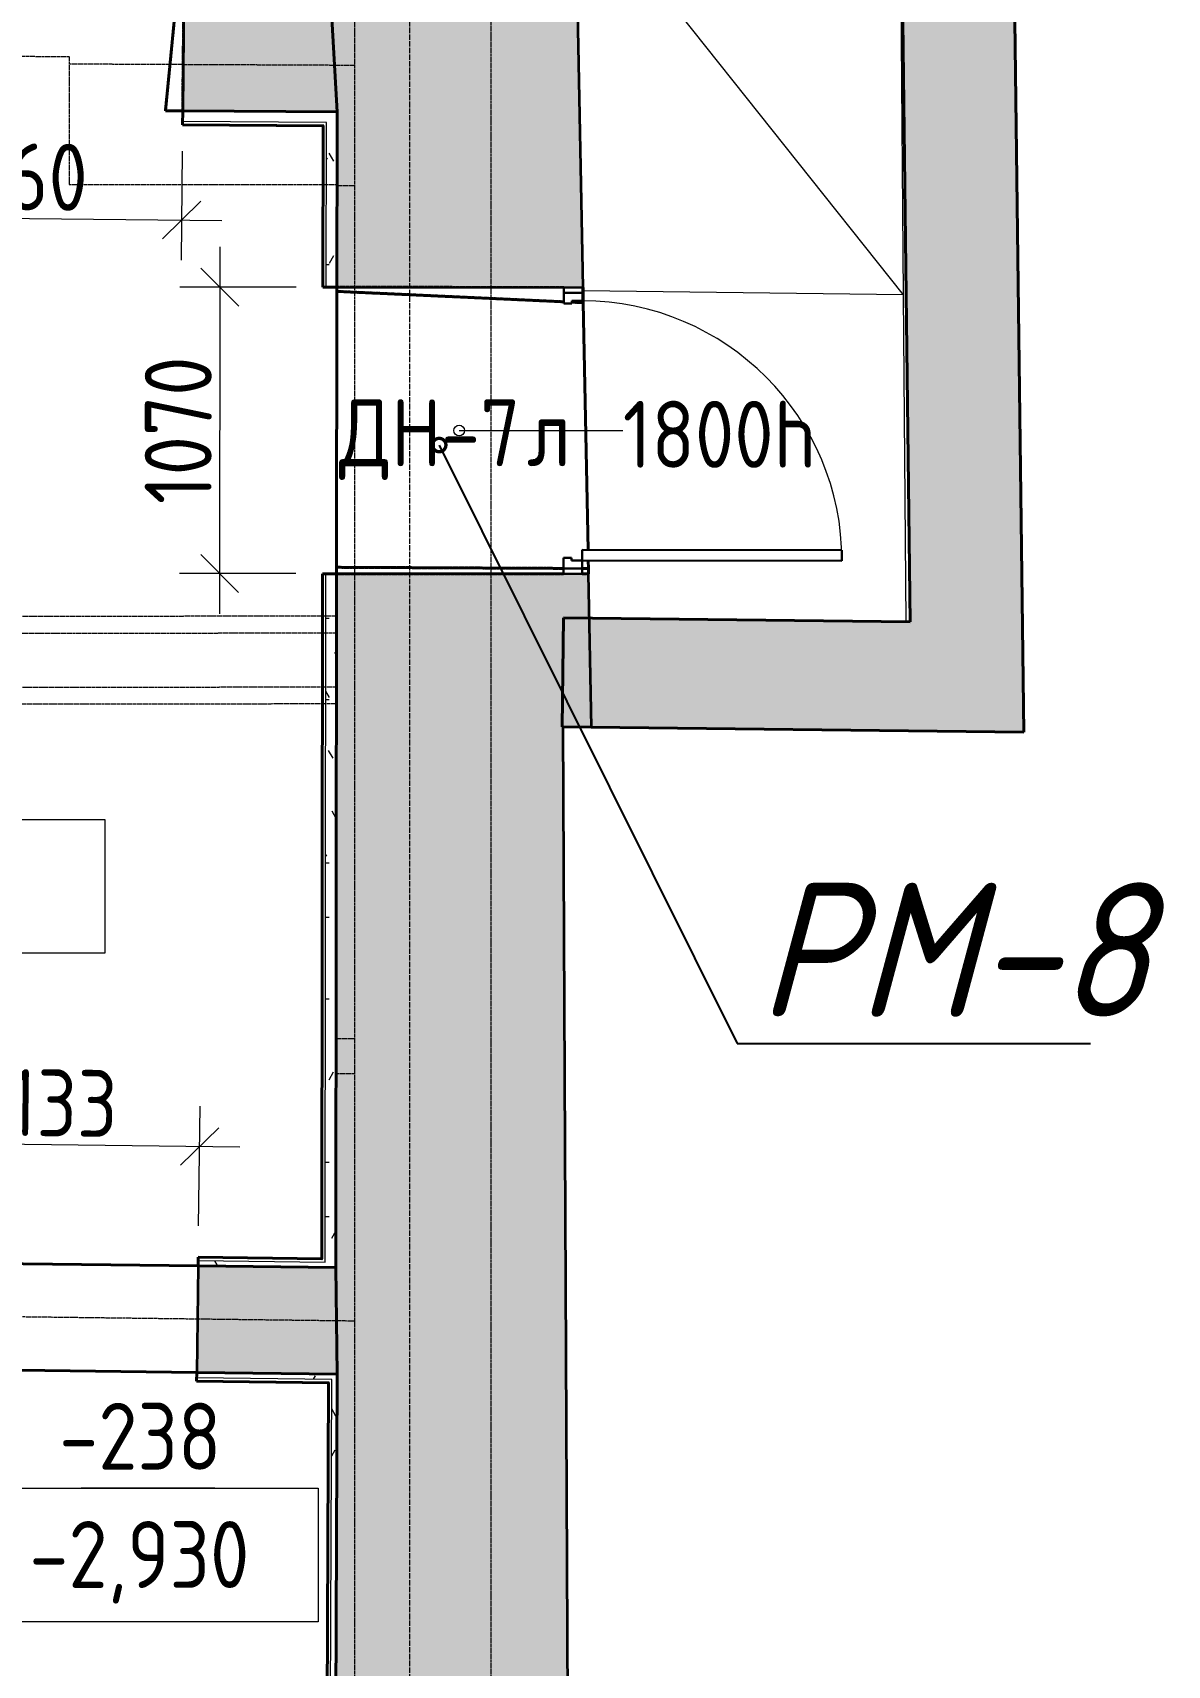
# Model space of a CAD drawing. Header units: millimetres. Extents: x 749182 to 2267578, y 70462 to 311449.
# Drawn here: x 2012697 to 2016934, y 224448 to 230546 of the extents above; entities that cross this region are included whole.
import ezdxf
from ezdxf import colors
from ezdxf.entities.mleader import LeaderData, LeaderLine
from ezdxf.math import Vec2, Vec3

# ---------------------------------------------------------------- set-up
doc = ezdxf.new("R2010")
doc.units = ezdxf.units.MM
for name, pattern in [('ADSK_Линия сетки', [25, 20, -2.5, 0, -2.5]), ('ADSK_Сверху', [4.5, 3, -1.5]), ('ADSK_Снесено', [4.5, 3, -1.5]), ('осеваяX2', [4, 2.5, -0.5, 0.5, -0.5])]:
    doc.linetypes.add(name, pattern=pattern)
doc.layers.get('Defpoints').update_dxf_attribs({"color": 255})
for name, color, linetype, lineweight in [('Аннотация', 7, 'Continuous', 9), ('Двери', 7, 'Continuous', 20), ('Каркас', 7, 'Continuous', 9), ('Марки', 7, 'Continuous', 20), ('Марки дверей', 7, 'Continuous', 20), ('Оси', 165, 'осеваяX2', 13), ('отметки', 7, 'Continuous', 20), ('Перекрытие', 7, 'Continuous', 18), ('Размер', 7, 'Continuous', 13), ('размеры', 7, 'Continuous', 9), ('Стены', 184, 'Continuous', 40), ('Стены внутренние', 7, 'Continuous', 18), ('Стены наружные', 7, 'Continuous', 18), ('Стены разрез', 7, 'Continuous', 35), ('Стены штриховка', 7, 'Continuous', 18)]:
    doc.layers.add(name, color=color, linetype=linetype, lineweight=lineweight)
doc.layers.add('Отметки потолка', color=253, linetype='Continuous')
doc.styles.add('GOST 2.304_new', font='isocpeur.ttf', dxfattribs={"width": 0.9, "oblique": 15})
doc.styles.add('GOST Common', font='GOST_Common.ttf', dxfattribs={"width": 0.9, "height": 350})
doc.styles.add('GOST Common_1', font='GOST_Common.ttf', dxfattribs={"width": 0.9, "height": 250})
doc.dimstyles.new('ADSK_Основной_2_5_мм_Округление_до_1_мм', dxfattribs={"dimscale": 304.8, "dimtxt": 251.428749, "dimasz": 0.463911, "dimexe": 0.492126, "dimexo": 0.492126, "dimgap": 0.098425, "dimtad": 1, "dimdec": 0, "dimdsep": 46, "dimtxsty": 'GOST Common_1', "dimblk1": 'OBLIQUE', "dimblk2": 'OBLIQUE', "dimsah": 1, "dimcen": 0.09, "dimdle": 0.492126, "dimazin": 2, "dimtfac": 1, "dimtdec": 4, "dimtix": 1, "dimtmove": 0, "dimatfit": 3, "dimfxl": 0, "dimtvp": 1, "dimtolj": 1, "dimtzin": 0, "dimlwd": 20, "dimlwe": 20, "dimarcsym": 0})
pattern_1 = [(0, (1958195.05, 210071.62), (406.4, 101.6), [33.528, -271.272, 33.528, -271.272, -1625.6]), (0, (1958195.05, 210071.62), (406.4, 101.6), [-609.6, 33.528, -576.072, 33.528, -271.272, -711.2]), (0, (1958195.05, 210071.62), (406.4, 101.6), [-1524, 33.528, -169.672, 33.528, -474.472]), (120, (1958347.45, 210122.42), (-291.18818, 301.15272), [33.528, -271.272, 33.528, -271.272, -1625.6]), (120, (1958347.45, 210122.42), (-291.18818, 301.15272), [-609.6, 33.528, -576.072, 33.528, -271.272, -711.2]), (120, (1958347.45, 210122.42), (-291.18818, 301.15272), [-1524, 33.528, -169.672, 33.528, -474.472]), (240, (1958398.25, 210325.62), (-115.21182, -402.75272), [33.528, -271.272, 33.528, -271.272, -1625.6]), (240, (1958398.25, 210325.62), (-115.21182, -402.75272), [-609.6, 33.528, -576.072, 33.528, -271.272, -711.2]), (240, (1958398.25, 210325.62), (-115.21182, -402.75272), [-1524, 33.528, -169.672, 33.528, -474.472])]

# ---------------------------------------------------------------- blocks, each defined once
blk = doc.blocks.new('Балки подвала - Балки подвала-787291-00 План подвала')
at = {"layer": 'Каркас', "color": 253, "linetype": 'ADSK_Сверху', "true_color": 0xaaaaaa}
for p, q in [((55636.4, 18295.4), (49844.2, 18288.3)), ((55636.4, 18233), (55636.4, 18295.4)), ((49844.2, 18288.3), (49844.3, 18225.8)), ((49844.3, 18225.8), (55636.4, 18233)), ((49844.3, 18225.8), (49844.5, 18024.1)), ((55636.7, 18031.3), (55636.4, 18233)), ((49844.5, 18024.1), (55636.7, 18031.3)), ((49844.5, 18024.1), (49844.6, 17961.7)), ((55636.8, 17968.8), (55636.7, 18031.3)), ((49844.6, 17961.7), (55636.8, 17968.8))]:
    blk.add_line(p, q, dxfattribs=at)
at = {"layer": 'Каркас', "color": 253, "linetype": 'ADSK_Сверху', "true_color": 0xb2b2b2}
for p, q in [((55636.4, 18295.4), (55636.8, 17968.8)), ((49844.6, 17961.7), (49844.2, 18288.3))]:
    blk.add_line(p, q, dxfattribs=at)
blk = doc.blocks.new('Существующие стены подвал - Существующие стены подвал-614279-00 План подвала')
at = {"layer": 'Стены', "true_color": 0xc0c0c0}
h = blk.add_hatch(color=9, dxfattribs=at)
h.paths.add_polyline_path([(56529.9, 8243.7), (56521.9, 9891.6), (55614.7, 9887.2), (55611.4, 9124.2), (54267.7, 9129.7), (54267.1, 9158.6), (49024.4, 9158.6), (49024.4, 8259.7), (51104.6, 8255.3)])
h.paths.add_polyline_path([(55620.1, 11120.2), (56515.8, 11124.6), (56510.3, 12254.8), (55625.1, 12250.4), (55622.3, 11614.6)])
h.paths.add_polyline_path([(55630.5, 13483.5), (56504.2, 13487.8), (56482.7, 17882.1), (56479.3, 17884.3), (56484.1, 18289.1), (56581.1, 18289.1), (56577.9, 18453), (55636.9, 18454), (55634.2, 15862.2), (55639.2, 15463.8), (55633.9, 14274.6)])
h.paths.add_polyline_path([(56557.2, 19523), (56527.9, 21035.6), (56386.8, 21035.6), (56386.5, 21235.8), (56383.9, 21235.8), (56375.1, 23760.7), (56319.5, 23761.6), (56287.6, 28354.9), (56256.8, 36643.2), (56224.2, 43936.9), (48463.8, 43935.7), (48463.9, 43053.1), (55489.3, 43061.9), (55489.3, 40730.4), (55505.9, 37127.7), (55501.3, 36571.4), (55555.6, 28934.4), (55560, 28902.8), (55597.8, 28902.4), (55600, 28900.7), (55598.8, 28652.4), (55594.7, 28648.4), (55598.8, 28619.1), (55592.1, 20992.7), (55638.7, 20178.5), (55638.7, 19524), (56555.3, 19523)])
h.paths.add_polyline_path([(39393.4, 20201.7), (42161.7, 20230.9), (42716.1, 20254.9), (46306.8, 20252.4), (46773.4, 21064.2), (46669.7, 25898.2), (45913.1, 25900.5), (45930.2, 21076.8), (41376.5, 21087.9), (41376.1, 20955.6), (40178.1, 20958.6), (40178.1, 21091.2), (38511, 21094.3), (38521, 20373.6), (39393.4, 20368.1), (39393.4, 20230.7)])
h.paths.add_polyline_path([(18977.5, 20357.5), (18995.8, 20697.6), (18995.8, 21071.6), (18965.8, 21071.6), (18965.8, 20652.5), (18455.8, 20408.6), (18495.2, 20367.6), (18965.8, 20357.7)])
h.paths.add_polyline_path([(18424, 20369.1), (18455.8, 20408.6), (18455.8, 21072.6), (10754.2, 21086.2), (10745.7, 20457.8), (11345.8, 20457.8), (18045.3, 20377.1), (18211.4, 20373.6)])
h.paths.add_polyline_path([(37360, 20380.9), (37354.8, 21098.2), (30807, 21114.6), (30787, 20709.4), (30787, 20839.4), (30777, 20701.8), (30787.2, 20395.3), (34405.1, 20387.9), (35898.2, 20390.1), (37359.7, 20380.9)])
h.paths.add_polyline_path([(46613, 28542.5), (46612.9, 28546.1), (46607.5, 28863.4), (46597, 32746.9), (46594.2, 32921.9), (46603.3, 32922), (46599.4, 34522.4), (45850, 34541.9), (45850, 34540.6), (45780, 34540.4), (45780, 34543.7), (45778.3, 34543.8), (45781.2, 30723), (45896.1, 30722.1), (45903.8, 28546.1), (46608.3, 28542.6)])
h.paths.add_polyline_path([(45777.6, 35501.1), (45777.7, 35501.2), (45778.6, 35510.4), (45847.6, 35510.6), (45847.7, 35502.9), (46596.9, 35522.5), (46594.2, 36634.1), (46597.1, 37232.1), (46589.8, 43050.7), (47467.9, 43051.8), (47467.8, 43935.5), (45825.2, 43935.3), (45871.2, 35688.5), (45777.4, 35688), (45777.6, 35511.4)])
h = blk.add_hatch(color=9, dxfattribs=at)
h.paths.add_polyline_path([(49329.7, 9158.6), (49871.2, 9158.6), (49875.6, 14294.9), (49329, 14292.9), (49340.7, 13116.9), (46823.6, 13096.8), (46825.5, 14679.6), (46270, 14679.6), (46224.6, 13092), (42727.9, 13086.3), (42730.1, 14665.6), (42185, 14665.6), (42201.5, 12893.6), (40707.4, 12828.9), (40703.8, 13065.5), (39413.6, 13045.8), (39406.3, 14749.4), (38599.2, 14751.8), (38614.8, 13626), (37409.2, 13633.4), (37378.7, 17812.6), (35269.2, 17807.6), (35269.9, 17507.6), (36952, 17511.6), (36985, 12975.8), (38529.6, 12970.2), (38529.6, 12441.4), (46543.8, 12521.2), (49329.7, 12548.5), (49324.4, 9158.6)])
h.paths.add_polyline_path([(49318.4, 15362.9), (49867.2, 15364.9), (49864.2, 15536.8), (53981.4, 15484.8), (53986.4, 15882.7), (49849.9, 15934.4), (49839.1, 20218.7), (53802.2, 20191.2), (53810.6, 21022.2), (49714.8, 21049.2), (49721.2, 23288.6), (49158.9, 23290.2), (49152.9, 21045.6), (48898.2, 21047.6), (48891, 20225.9), (49309.9, 20222.2), (49309.5, 19594.6), (49307.4, 15912.3), (49314.2, 15912.3), (49314.4, 15769), (49318.4, 15363.6)])
h.paths.add_polyline_path([(55639.2, 15463.8), (55634.2, 15862.2), (55119.6, 15868.6), (55114.6, 15470.4), (55634.2, 15463.9)])
h.paths.add_polyline_path([(46826.8, 15715.6), (46826.7, 15765.4), (46818.2, 15765.4), (46818, 15915.1), (46843.2, 20243.8), (47195.9, 20240.7), (47203.1, 21060.8), (46773.4, 21064.2), (46306.8, 20252.3), (46284.7, 15923), (46302, 15923), (46301.1, 15765.4), (46299.7, 15715.6), (46826.1, 15715.6)])
h.paths.add_polyline_path([(42721, 15724.6), (42731.6, 15724.6), (42731.5, 15794.1), (42720.7, 15794.1), (42720.6, 16269.6), (42716.1, 20254.9), (42157, 20230.7), (42162.3, 16051.8), (42173.5, 15889.7), (42175, 15724.6), (42720.7, 15724.6)])
h.paths.add_polyline_path([(39401.8, 15799.5), (39401.8, 15904.1), (39405.7, 16051.8), (39393.4, 20368.1), (38521, 20373.6), (38585.5, 15803.5), (38603.2, 15801.8), (39401.4, 15799.5)])
h.paths.add_polyline_path([(49314.4, 15912.3), (49314.4, 15912.3), (49839.1, 15933.9)])
h.paths.add_polyline_path([(18025.7, 17309.8), (18944.1, 17310.7), (18400.6, 17521.8), (18877.9, 17347.6), (18215.2, 17715.5), (18045.3, 17666.4), (18045.3, 17820.5), (18945.3, 18219.8), (18945.3, 18187), (18978.7, 18187), (18978.4, 18768.6), (18945.3, 18768.3), (18945.3, 18252.7), (18045.3, 18741.2), (18045.3, 18759.5), (18012.3, 18759.1), (18025.7, 17310.2)])
h.paths.add_polyline_path([(18945.3, 17310.7), (18979.1, 17310.7), (18978.6, 17677), (18945.3, 17677), (18945.3, 17310.7)])
h.paths.add_polyline_path([(30789.2, 17377.9), (31843.5, 17390.5), (31825.3, 18779.6), (30788.4, 18769.2), (30789.1, 18187), (30842.4, 18187), (30842.4, 17677), (30789, 17677), (30789.2, 17383.9)])
h.paths.add_polyline_path([(13924.8, 17539.6), (13924.8, 17839.6), (11328.3, 17866.9), (11334.1, 20457.8), (11045.8, 20457.8), (11006.9, 17570.3), (13341.6, 17545.7)])
h.paths.add_polyline_path([(30787.7, 20077.3), (31807.9, 20118.6), (31804.3, 20361.2), (31797.1, 20361.3), (31804.3, 20393.2), (30787.5, 20395.3), (30787.7, 20079.5)])
h.paths.add_polyline_path([(17999.4, 20144), (18045.3, 20144.5), (18045.3, 20154.1), (18294.9, 20208.5), (18424, 20369.1), (17997.2, 20378.1), (17999.3, 20153.6)])
h.paths.add_polyline_path([(18945.3, 20153.3), (18977.6, 20153.6), (18977.5, 20357.5), (18945.3, 20357.5), (18945.3, 20153.6)])
h.paths.add_polyline_path([(55638.7, 20178.5), (55591.1, 21010.4), (55070.5, 21013.9), (55062.1, 20182.5), (55638.7, 20178.5)])
h.paths.add_polyline_path([(49178.9, 26805.3), (49175.3, 28869.1), (49172.8, 28868.6), (49172.1, 28239.6), (49168.3, 26805.4), (49172.8, 26805.4)])
h.paths.add_polyline_path([(49731.2, 26803.8), (49736.5, 28675), (49733.6, 28674.3), (49717.7, 28675), (49717.6, 28706.4), (49685.6, 28706.7), (49684.9, 28661.7), (49672.8, 28658.6), (49178.9, 26805.3), (49714.8, 26803.8)])
h.paths.add_polyline_path([(55598.8, 28619.1), (55555.4, 28936.1), (49736.7, 28987.5), (49721.2, 34397.5), (49675.7, 34396.8), (49676, 34273.9), (49283.2, 33202), (49633.4, 29643.5), (49684.6, 29318.6), (49684.9, 29120), (49652.2, 28970.5), (49685.2, 28976.6), (49685.6, 28956.7), (49736.7, 28956.3), (49736.5, 28675), (55591.1, 28619.2)])
h.paths.add_polyline_path([(49145.3, 28868.6), (49145.3, 28868.8), (49175.3, 28874.8), (49165.7, 34395.9), (49122.2, 34395.8), (49126.1, 32975.3), (49132.5, 32975.4), (49136.2, 32800.6), (49144.2, 28868.6)])
h.paths.add_polyline_path([(49119.2, 35465.8), (49718.1, 35466.9), (49714.8, 36618.6), (55501.3, 36571.4), (55506.2, 37173.9), (48705, 37218.3), (48702.3, 36625.7), (49116, 36624.1), (49119, 35554.6)])
h.paths.add_polyline_path([(47702.3, 36629.7), (47705, 37224.8), (46597.1, 37232.1), (46594.2, 36634.1), (47702.1, 36629.7)])
at = {"layer": 'Стены'}
for p, q in [((55053.2, 20750.3), (54997.7, 20183)), ((55062.1, 20182.5), (54997.7, 20183)), ((55638.7, 20126.5), (55638, 19524)), ((55638, 19524), (55638, 19508.5)), ((55638, 19508.5), (55638, 19524)), ((56558.3, 19466.2), (56557.2, 19523)), ((56557.2, 19523), (56558.3, 19466.2)), ((55638, 19508.5), (55636.9, 18477.8)), ((56485.3, 19469.6), (55638, 19508.5)), ((56558.3, 19466.2), (56515.3, 19468.2)), ((56576.2, 18543), (56558.3, 19466.2)), ((55636.9, 18477.8), (55636.9, 18454)), ((55636.9, 18454), (55636.9, 18477.8)), ((55636.9, 18477.8), (56484.2, 18473.8)), ((56577.5, 18473.3), (56577, 18503)), ((55636.9, 18454), (55634.2, 15894.2)), ((56554.2, 18473.4), (56577.5, 18473.3)), ((56577.9, 18453), (56577.5, 18473.3)), ((56577.5, 18473.3), (56577.9, 18453)), ((53986.4, 15882.7), (55119.6, 15868.6)), ((55114.6, 15470.4), (53993.4, 15484.6))]:
    blk.add_line(p, q, dxfattribs=at)
at = {"layer": 'Стены разрез'}
for p, q in [((55070.5, 21013.9), (55062.1, 20182.5)), ((55591.1, 21010.4), (55638.7, 20178.5)), ((55638.7, 20178.5), (55591.1, 21010.4)), ((56557.2, 19523), (56527.9, 21035.6)), ((55062.1, 20182.5), (55638.7, 20178.5)), ((55638.7, 20178.5), (55638.7, 20126.5)), ((55638, 19524), (56485.3, 19523.1)), ((56555.3, 19523), (56557.2, 19523)), ((56484.2, 18453.1), (55636.9, 18454)), ((56577.9, 18453), (56554.2, 18453)), ((56589, 17880.8), (56577.9, 18453)), ((56504.2, 13487.8), (56482.7, 17882.1)), ((56482.7, 17882.1), (56589, 17880.8)), ((55119.6, 15868.6), (55114.6, 15470.4)), ((55634.2, 15862.2), (55119.6, 15868.6)), ((55634.2, 15894.2), (55634.2, 15862.2)), ((55634.2, 15862.2), (55639.2, 15463.8)), ((55639.2, 15463.8), (55634.2, 15862.2)), ((55114.6, 15470.4), (55639.2, 15463.8)), ((55639.2, 15463.8), (55630.5, 13483.5))]:
    blk.add_line(p, q, dxfattribs=at)
blk = doc.blocks.new('Новые проёмы подвал - Новые проёмы подвал-999150-00 План подвала')
at = {"layer": 'Стены', "color": 0, "linetype": 'ADSK_Снесено'}
for p, q in [((54997.7, 20183), (55053.2, 20750.3)), ((55062.1, 20182.5), (54997.7, 20183)), ((55638, 19508.5), (55638, 19524)), ((56557.2, 19523), (56558.3, 19466.2)), ((55638, 19508.5), (56485.3, 19469.6)), ((56515.3, 19468.2), (56558.3, 19466.2)), ((55636.9, 18454), (55636.9, 18477.8)), ((56484.2, 18473.8), (55636.9, 18477.8)), ((56577.5, 18473.3), (56554.2, 18473.4)), ((56577.5, 18473.3), (56577.9, 18453))]:
    blk.add_line(p, q, dxfattribs=at)
at = {"layer": 'Стены разрез', "color": 0, "linetype": 'ADSK_Снесено'}
for p, q in [((55062.1, 20182.5), (55070.5, 21013.9)), ((55053.2, 20750.3), (54997.7, 20183)), ((54997.7, 20183), (55062.1, 20182.5)), ((56485.3, 19523.1), (55638, 19524)), ((55638, 19524), (55638, 19508.5)), ((56557.2, 19523), (56555.3, 19523)), ((56558.3, 19466.2), (56557.2, 19523)), ((55638, 19508.5), (56485.3, 19469.6)), ((56515.3, 19468.2), (56558.3, 19466.2)), ((56484.2, 18473.8), (55636.9, 18477.8)), ((55636.9, 18477.8), (55636.9, 18454)), ((55636.9, 18454), (56484.2, 18453.1)), ((56577.5, 18473.3), (56554.2, 18473.4)), ((56554.2, 18453), (56577.9, 18453)), ((56577.9, 18453), (56577.5, 18473.3))]:
    blk.add_line(p, q, dxfattribs=at)
blk = doc.blocks.new('AC_Дверь_Однопольная_Стальная - ДН-7л 1070х1800h-1983194-00 План подвала')
at = {"layer": 'Двери', "color": 5, "linetype": 'Continuous', "lineweight": 30, "true_color": 0x0000ff}
for p, q in [((485, 1430), (445, 1430)), ((445, 1430), (445, 460)), ((485, 460), (485, 1430)), ((-515, 460), (-535, 460)), ((-535, 460), (-535, 390)), ((-485, 460), (-515, 460)), ((-515, 460), (-515, 390)), ((-515, 390), (-515, 460)), ((-485, 420), (-485, 460)), ((445, 460), (485, 460)), ((515, 460), (485, 460)), ((485, 460), (485, 420)), ((515, 390), (515, 460)), ((535, 460), (515, 460)), ((515, 460), (515, 390)), ((535, 390), (535, 460)), ((-535, 390), (-515, 390)), ((-515, 390), (-475, 390)), ((-475, 420), (-485, 420)), ((-475, 390), (-475, 420)), ((485, 420), (475, 420)), ((475, 420), (475, 390)), ((475, 390), (515, 390)), ((515, 390), (535, 390))]:
    blk.add_line(p, q, dxfattribs=at)
at = {"layer": 'Двери', "color": 5, "linetype": 'Continuous', "true_color": 0x0000ff}
blk.add_arc((485, 460), 970, 90, 180, dxfattribs=at)
blk = doc.blocks.new('ADSK_Марка_Дверь - Типоразмер_ADSK_Марка-58376-00 План подвала')
at = {"layer": 'Марки дверей', "lineweight": 9}
blk.add_circle((0, 0), 0.2, dxfattribs=at)
blk = doc.blocks.new('_Oblique')
at = {"color": 0, "linetype": 'ByBlock', "lineweight": -2}
blk.add_line((-0.5, -0.5), (0.5, 0.5), dxfattribs=at)
blk = doc.blocks.new('*D1839')
at = {"layer": 'Defpoints', "color": 0, "lineweight": 20, "transparency": 16777216}
for p in [(2013830.4, 229595.6), (2013395, 228526.1), (2013829.3, 228525.6)]:
    blk.add_point(p, dxfattribs=at)
at = {"layer": 'размеры', "color": 0, "lineweight": 20, "transparency": 16777216}
for p, q in [((2013396.2, 229746.1), (2013394.8, 228376.1)), ((2013680.4, 229595.8), (2013246.1, 229596.2)), ((2013679.3, 228525.8), (2013245, 228526.2))]:
    blk.add_line(p, q, dxfattribs=at)
at = {"layer": 'размеры', "color": 0, "lineweight": 20, "transparency": 16777216, "xscale": 141.4, "yscale": 141.4, "zscale": 141.4}
for p, rotation in [((2013396.1, 229596.1), 89.93944965470578), ((2013395, 228526.1), 269.9394496547058)]:
    blk.add_blockref('_Oblique', p, dxfattribs=dict(at, rotation=rotation))
at = {"layer": 'размеры', "color": 0, "lineweight": 20, "transparency": 16777216, "insert": (2013240.5, 229061.2), "char_height": 250, "width": 700.591, "attachment_point": 5, "rotation": 89.93945, "style": 'GOST Common_1'}
blk.add_mtext('\\A1;1070', dxfattribs=at)
blk = doc.blocks.new('*D1840')
at = {"layer": 'Defpoints', "color": 0, "lineweight": 20, "transparency": 16777216}
for p in [(2011997.2, 230262.9), (2013257.2, 230254.1), (2013253.1, 229846.9)]:
    blk.add_point(p, dxfattribs=at)
at = {"layer": 'размеры', "color": 0, "lineweight": 20, "transparency": 16777216}
for p, q in [((2011995.7, 230112.9), (2011991.6, 229709.6)), ((2013255.7, 230104.2), (2013251.6, 229696.9)), ((2011843.1, 229861.1), (2013403.1, 229845.4))]:
    blk.add_line(p, q, dxfattribs=at)
at = {"layer": 'размеры', "color": 0, "lineweight": 20, "transparency": 16777216, "xscale": 141.4, "yscale": 141.4, "zscale": 141.4}
for p, rotation in [((2011993.1, 229859.6), 179.4218571227823), ((2013253.1, 229846.9), 359.4218571227823)]:
    blk.add_blockref('_Oblique', p, dxfattribs=dict(at, rotation=rotation))
at = {"layer": 'размеры', "color": 0, "lineweight": 20, "transparency": 16777216, "insert": (2012624.7, 230008.2), "char_height": 250, "width": 700.591, "attachment_point": 5, "rotation": 359.42186, "style": 'GOST Common_1'}
blk.add_mtext('\\A1;1260', dxfattribs=at)
blk = doc.blocks.new('Высотные отметки - Рамка-5093-00 План подвала')
at = {"layer": 'Аннотация'}
for p, q in [((-6.5, 0), (-6.5, 5)), ((-6.5, 5), (6.5, 5)), ((6.5, 5), (6.5, 0)), ((6.5, 0), (-6.5, 0))]:
    blk.add_line(p, q, dxfattribs=at)
blk = doc.blocks.new('ADSK_Марка_Перекрытие - Экземпляр_ADSK_Позиция-177290-00 План подвала')
at = {"layer": 'Марки'}
blk.add_line((-2.5, 0), (2.5, 0), dxfattribs=at)
blk = doc.blocks.new('*D1833')
at = {"layer": 'Defpoints', "color": 0, "lineweight": 20, "transparency": 16777216}
for p in [(2013320.3, 226386.5), (2012181.5, 225954.4), (2013314.6, 225940.2)]:
    blk.add_point(p, dxfattribs=at)
at = {"layer": 'размеры', "color": 0, "lineweight": 20, "transparency": 16777216}
for p, q in [((2012183.4, 226104.3), (2012189, 226550.8)), ((2013316.5, 226090.2), (2013322.2, 226536.5)), ((2012037.1, 226402.7), (2013470.3, 226384.6))]:
    blk.add_line(p, q, dxfattribs=at)
at = {"layer": 'размеры', "color": 0, "lineweight": 20, "transparency": 16777216, "xscale": 141.4, "yscale": 141.4, "zscale": 141.4}
for p, rotation in [((2012187.1, 226400.8), 179.2762479151872), ((2013320.3, 226386.5), 359.2762479151872)]:
    blk.add_blockref('_Oblique', p, dxfattribs=dict(at, rotation=rotation))
at = {"layer": 'размеры', "color": 0, "lineweight": 20, "transparency": 16777216, "insert": (2012755.7, 226548.7), "char_height": 250, "width": 644.339, "attachment_point": 5, "rotation": 359.27625, "style": 'GOST Common_1'}
blk.add_mtext('\\A1;1133', dxfattribs=at)
blk = doc.blocks.new('_DotSmall')
at = {"color": 0, "linetype": 'ByBlock', "lineweight": 35, "const_width": 0.5}
blk.add_lwpolyline([(-0.0625, 0, 1), (0.0625, 0, 1)], format="xyb", close=True, dxfattribs=at)

msp = doc.modelspace()

# ---------------------------------------------------------------- hatches: boundary and pattern name
at = {"layer": 'Стены внутренние', "lineweight": 9}
h = msp.add_hatch(dxfattribs=at)
h.set_pattern_fill('FP_2', color=0, style=0, pattern_type=2)
h.set_pattern_definition(pattern_1)
h.paths.add_polyline_path([(2013833.7307, 230210.1568), (2013833.718, 230250.1574), (2013257.1876, 230254.1464), (2013257.7204, 230214.1418), (2013833.718, 230210.1568)])
h.paths.add_polyline_path([(2011996.9347, 230222.8644), (2011997.2114, 230262.8634), (2008054.1872, 230290.1427), (2008054.2873, 230250.141), (2011972.6743, 230223.0322)])
h = msp.add_hatch(dxfattribs=at)
h.set_pattern_fill('FP_2', color=0, style=0, pattern_type=2)
h.set_pattern_definition(pattern_1)
h.paths.add_polyline_path([(2013829.2325, 225953.7977), (2013830.3447, 227006.2329), (2013831.9504, 228525.5992), (2013791.9504, 228525.5992), (2013789.2436, 225954.2968), (2013829.2114, 225953.798)])
h.paths.add_polyline_path([(2013833.0649, 229595.5986), (2013833.0812, 229595.6408), (2013833.0812, 230210.1612), (2013793.7306, 230210.1568), (2013793.0812, 229595.6408), (2013831.9504, 229595.5998)])
h = msp.add_hatch(dxfattribs=at)
h.set_pattern_fill('FP_2', color=0, style=0, pattern_type=2)
h.set_pattern_definition(pattern_1)
h.paths.add_polyline_path([(2013829.2114, 225933.7964), (2013829.2114, 225953.798), (2013314.8922, 225960.2158), (2013314.6426, 225940.2174), (2013815.6584, 225933.9655)])
h.paths.add_polyline_path([(2012181.468, 225954.3576), (2012180.6121, 225974.3698), (2008044.8588, 226025.7279), (2008044.9083, 226005.9753), (2011972.6743, 225956.963)])
h = msp.add_hatch(dxfattribs=at)
h.set_pattern_fill('FP_2', color=0, style=0, pattern_type=2)
h.set_pattern_definition(pattern_1)
h.paths.add_polyline_path([(2013834.1136, 225515.4356), (2013834.2012, 225535.4361), (2013309.6129, 225542.0629), (2013309.6129, 225522.0613), (2013834.061, 225515.4362)])
h = msp.add_hatch(dxfattribs=at)
h.set_pattern_fill('FP_2', color=0, style=0, pattern_type=2)
h.set_pattern_definition(pattern_1)
h.paths.add_polyline_path([(2013806.4171, 219195.8336), (2013834.061, 225515.4362), (2013814.1145, 225515.4356), (2013786.505, 219195.9146)])
at = {"layer": 'Стены наружные'}
for points in [[(2016398.7637, 227933.3053), (2016315.8627, 234474.2478), (2015896.8963, 234468.9378), (2015979.6671, 227938.265), (2016140.8924, 227936.357)], [(2015979.6671, 227938.265), (2015974.5076, 228345.3546), (2014679.1124, 228360.6847), (2014674.3228, 227955.9586), (2014677.7029, 227953.6729), (2015974.5076, 227938.3261)]]:
    msp.add_hatch(color=0, dxfattribs=at).paths.add_polyline_path(points)

# ---------------------------------------------------------------- linework, layer by layer
at = {"layer": 'Марки дверей', "color": 0}
msp.add_line((2014289.8303, 229060.1156), (2014900.6179, 229060.1156), dxfattribs=at)
at = {"layer": 'Оси', "linetype": 'ADSK_Линия сетки'}
msp.add_line((2014104.9564, 214656.6284), (2014104.9564, 254606.4029), dxfattribs=at)
at = {"layer": 'Перекрытие'}
for p, q in [((2015933.3063, 231417.6007), (2015947.7187, 229567.6904)), ((2014722.9053, 231107.2367), (2015947.7187, 229567.6904)), ((2013831.9504, 228525.5992), (2013833.0812, 229595.5986)), ((2015947.7187, 229567.6904), (2014752.4838, 229581.8352)), ((2015947.7187, 229567.6904), (2015957.516, 228345.7461)), ((2015957.516, 228345.7461), (2014776.1812, 228359.7264))]:
    msp.add_line(p, q, dxfattribs=at)
at = {"layer": 'Перекрытие', "linetype": 'ADSK_Сверху'}
for p, q in [((2007833.6822, 230491.673), (2012833.6516, 230457.0814)), ((2012833.6516, 230457.0814), (2012833.6516, 229979.5507)), ((2012833.6516, 229979.5507), (2013833.487, 229979.5507)), ((2013833.487, 229979.5507), (2013829.0011, 225734.7777)), ((2013833.4827, 229975.4956), (2013898.9952, 229975.4956)), ((2013898.9952, 225733.9043), (2007845.3995, 225809.4435))]:
    msp.add_line(p, q, dxfattribs=at)
at = {"layer": 'Стены внутренние', "color": 0, "lineweight": 40}
for p, q in [((2013257.1876, 230254.1464), (2013256.8279, 230202.1477)), ((2013833.7729, 230250.1574), (2013257.1876, 230254.1464)), ((2013833.718, 230198.1566), (2013833.7729, 230250.1574)), ((2013256.8279, 230202.1477), (2013781.7183, 230198.5163)), ((2013781.7183, 230198.5163), (2013781.0812, 229595.6535)), ((2013781.0812, 229595.6535), (2013833.0812, 229595.5986)), ((2013779.9504, 228525.6541), (2013777.2459, 225966.4473)), ((2013831.9504, 228525.5992), (2013779.9504, 228525.6541)), ((2013315.0419, 225972.2149), (2013314.6426, 225940.2174)), ((2013314.6426, 225940.2174), (2013829.2114, 225933.7964)), ((2013777.2459, 225966.4473), (2013315.0419, 225972.2149)), ((2013829.2114, 225933.7964), (2013829.2452, 225965.7985)), ((2013309.6129, 225542.0629), (2013309.2087, 225510.0655)), ((2013834.2012, 225535.4361), (2013309.6129, 225542.0629)), ((2013806.4171, 219195.8336), (2013834.2012, 225535.4361)), ((2013309.2087, 225510.0655), (2013802.0624, 225503.8395)), ((2013802.0624, 225503.8395), (2013774.5576, 219227.9635))]:
    msp.add_line(p, q, dxfattribs=at)
at = {"layer": 'Стены внутренние', "color": 0, "linetype": 'ADSK_Сверху'}
for p, q in [((2013898.9952, 226788.4045), (2013830.1145, 226788.4045)), ((2013829.9772, 226658.4045), (2013898.9952, 226658.4045))]:
    msp.add_line(p, q, dxfattribs=at)
at = {"layer": 'Стены наружные', "color": 0, "lineweight": 40}
for p, q in [((2015896.8963, 234468.9378), (2015974.5076, 228345.3546)), ((2016398.7637, 227933.3053), (2016315.8627, 234474.2478)), ((2014679.1124, 228360.6847), (2014674.2962, 227953.7132)), ((2015974.5076, 228345.3546), (2014679.1124, 228360.6847)), ((2014674.2962, 227953.7132), (2016398.7637, 227933.3053))]:
    msp.add_line(p, q, dxfattribs=at)
at = {"layer": 'Стены наружные', "color": 0, "linetype": 'ADSK_Сверху'}
for p, q in [((2014408.9952, 218603.9182), (2014408.9952, 230932.8062)), ((2013898.9952, 230834.8415), (2013898.9952, 221526.0695)), ((2012833.6516, 230430.0743), (2013898.9952, 230425.1555))]:
    msp.add_line(p, q, dxfattribs=at)
at = {"layer": 'Стены штриховка', "color": 0}
for p, q in [((2013793.7309, 230210.4335), (2013256.9109, 230214.1474)), ((2013793.0812, 229595.6408), (2013793.7309, 230210.4335)), ((2013783.7204, 230200.5025), (2013256.8417, 230204.1476)), ((2013783.0812, 229595.6514), (2013783.7204, 230200.5025)), ((2013833.0812, 229595.5986), (2013833.718, 230198.1566)), ((2013779.2437, 225964.4223), (2013781.9504, 228525.652)), ((2013789.233, 225954.2968), (2013791.9504, 228525.6414)), ((2013829.2452, 225965.7985), (2013831.9504, 228525.5992)), ((2013314.8922, 225960.2158), (2013789.233, 225954.2968)), ((2013315.017, 225970.2151), (2013779.2437, 225964.4223)), ((2013814.1145, 225515.6882), (2013309.3603, 225522.0645)), ((2013786.505, 219215.9148), (2013814.1145, 225515.6882)), ((2013804.0711, 225505.8143), (2013309.234, 225512.0653)), ((2013776.5489, 219225.9554), (2013804.0711, 225505.8143))]:
    msp.add_line(p, q, dxfattribs=at)

# ---------------------------------------------------------------- block references
at = {"layer": 'Двери', "color": 0, "rotation": 269.9394496611024}
msp.add_blockref('AC_Дверь_Однопольная_Стальная - ДН-7л 1070х1800h-1983194-00 План подвала', (2014289.8303, 229060.1156), dxfattribs=at)
at = {"layer": 'Каркас', "color": 0, "linetype": 'ADSK_Сверху'}
msp.add_blockref('Балки подвала - Балки подвала-787291-00 План подвала', (1958195.046, 210071.6162), dxfattribs=at)
at = {"layer": 'Марки', "color": 0, "xscale": 99.99999999999993, "yscale": 99.99999999999993, "zscale": 99.99999999999993}
msp.add_blockref('ADSK_Марка_Перекрытие - Экземпляр_ADSK_Позиция-177290-00 План подвала', (2013127.7453, 225110.7564), dxfattribs=at)
at = {"layer": 'Марки дверей', "color": 0, "xscale": 99.99999999999993, "yscale": 99.99999999999993, "zscale": 99.99999999999993}
msp.add_blockref('ADSK_Марка_Дверь - Типоразмер_ADSK_Марка-58376-00 План подвала', (2014289.8303, 229060.1156), dxfattribs=at)
at = {"layer": 'отметки', "color": 0, "lineweight": 20, "xscale": 99.99999999999993, "yscale": 99.99999999999993, "zscale": 99.99999999999993}
for p in [(2012316.178, 227107.6133), (2013113.0008, 224610.3753)]:
    msp.add_blockref('Высотные отметки - Рамка-5093-00 План подвала', p, dxfattribs=at)
at = {"layer": 'Стены'}
msp.add_blockref('Существующие стены подвал - Существующие стены подвал-614279-00 План подвала', (1958195.046, 210071.6162), dxfattribs=at)
at = {"layer": 'Стены', "color": 0, "linetype": 'ADSK_Снесено'}
msp.add_blockref('Новые проёмы подвал - Новые проёмы подвал-999150-00 План подвала', (1958195.046, 210071.6162), dxfattribs=at)

# ---------------------------------------------------------------- texts
at = {"layer": 'Марки дверей', "color": 0, "lineweight": 9, "char_height": 250, "attachment_point": 1, "style": 'GOST Common'}
for s, insert, width in [('ДН', (2013841.001, 229177.1287), 461.772), ('-7', (2014222.001, 229177.1287), 389.620125), ('1800h', (2014900.6179, 229171.0427), 916.328812), ('\\fGOST Common|b0|i0|c204|p34|;\\W.9;л', (2014543.4698, 229177.1287), 194.810062)]:
    msp.add_mtext(s, dxfattribs=dict(at, insert=insert, width=width))
at = {"layer": 'отметки', "color": 0, "lineweight": 20, "insert": (2012684.3247, 224987.0824), "char_height": 250, "width": 1028.822569, "attachment_point": 1, "line_spacing_factor": 1.022761, "style": 'GOST Common'}
msp.add_mtext('-2,930', dxfattribs=at)
at = {"layer": 'Отметки потолка', "color": 0, "lineweight": 9, "insert": (2012795.8145, 225428.5939), "char_height": 250, "width": 779.24025, "attachment_point": 1, "style": 'GOST Common'}
msp.add_mtext('-238', dxfattribs=at)

# ---------------------------------------------------------------- dimensions: what is measured, and where the dimension line sits
at = {"layer": 'размеры', "color": 0, "lineweight": 20}
for base, p1, p2, angle, override, picture, middle in [((2013253.0782, 229846.9003), (2011997.2114, 230262.8634), (2013257.1876, 230254.1464), 359.42185712, {"dimpost": '<>', "dimfxl": 1260.00634}, '*D1840', (2012624.6742, 230008.2493)), ((2013394.9546, 228526.061), (2013830.3959, 229595.6014), (2013829.2651, 228525.602), 89.93944965, {"dimpost": '<>', "dimfxl": 1070}, '*D1839', (2013240.5201, 229061.2245)), ((2013320.2804, 226386.5089), (2012181.468, 225954.3576), (2013314.6426, 225940.2174), 359.27624792, {"dimpost": '<>', "dimfxl": 1133.262896}, '*D1833', (2012755.6521, 226548.6539))]:
    dim = msp.add_linear_dim(base=base, p1=p1, p2=p2, angle=angle, dimstyle='ADSK_Основной_2_5_мм_Округление_до_1_мм', override=override, dxfattribs=at)
    dim.commit()
    dim.dimension.update_dxf_attribs({"geometry": picture, "text_midpoint": middle})

# ---------------------------------------------------------------- leaders
at = {"layer": 'Размер', "color": 0, "ltscale": 20}
ml = msp.add_multileader_mtext('Standard', dxfattribs=at)
ml.set_content('\\A1;РМ-8', style='GOST 2.304_new')
ml.set_leader_properties()
ml.set_arrow_properties(name='DOTSMALL')
ml.build(insert=Vec2(0, 0))
ml.multileader.update_dxf_attribs({"text_left_attachment_type": 6, "text_right_attachment_type": 6, "dogleg_length": 1, "arrow_head_size": 100})
ctx = ml.context
ctx.base_point, ctx.char_height, ctx.arrow_head_size, ctx.landing_gap_size, ctx.plane_origin = Vec3(2015347.3424, 226770.9041), 500, 100, 0, Vec3(1994762.0435, 373339.5266)
ctx.left_attachment, ctx.right_attachment, ctx.text_align_type = 6, 6, 1
notes = []
notes.append((ctx, [(1, (1, 1, 0), (2015327.3424, 226770.9041), (1, 0), 20, [(0, [(2014215.1898, 229006.065)], 0, [])])]))
ctx.mtext.insert, ctx.mtext.rotation, ctx.mtext.width, ctx.mtext.alignment, ctx.mtext.flow_direction = Vec3(2016133.817, 227370.9041), 6.283185307, 1286.674802, 2, 5
for ctx, leaders in notes:
    for number, flags, end, landing, length, lines in leaders:
        leader = LeaderData()
        leader.index, (leader.has_last_leader_line, leader.has_dogleg_vector, leader.attachment_direction) = number, flags
        leader.last_leader_point, leader.dogleg_vector, leader.dogleg_length = Vec3(end), Vec3(landing), length
        for number, points, colour, breaks in lines:
            line = LeaderLine()
            line.index, line.vertices, line.color, line.breaks = number, Vec3.list(points), colors.encode_raw_color(colour), breaks
            leader.lines.append(line)
        ctx.leaders.append(leader)

doc.saveas('drawing.dxf')
